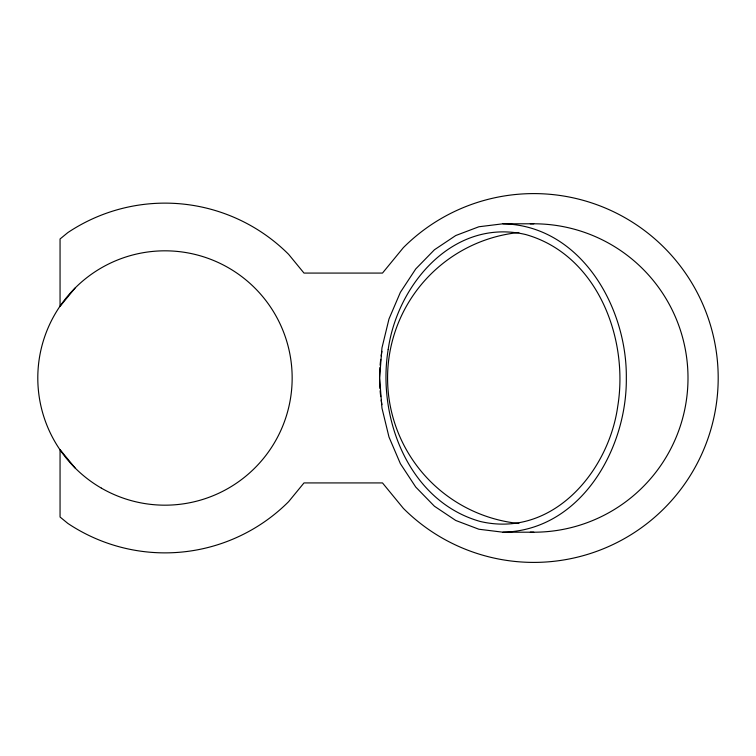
<?xml version="1.0" encoding="UTF-8"?>
<svg xmlns="http://www.w3.org/2000/svg" width="756" height="756" viewBox="0 0 756 756"><rect width="100%" height="100%" fill="white"/><g stroke="black" fill="none" stroke-linecap="round" stroke-linejoin="round"><path stroke-width="1.13" d="M75.052 288.074L60.055 306.341L60.055 238.981L67.823 232.602A174.872 174.872 0 0 1 288.631 254.347L303.997 273.077L382.489 273.077L403.392 247.609A184.407 184.407 0 0 1 664.184 247.609A184.407 184.407 0 0 1 664.184 508.391A184.407 184.407 0 0 1 403.392 508.391L382.489 482.923L303.997 482.923L288.631 501.653A174.872 174.872 0 0 1 67.823 523.398L60.055 517.019L60.055 449.659L75.052 467.926M533.793 223.795L502.948 223.795L478.888 226.762L455.745 235.532L434.416 249.782L415.724 268.966L400.378 292.326L388.981 318.985L381.96 347.921L379.588 378L381.96 408.079L388.981 437.015L400.378 463.674L415.724 487.034L434.416 506.218L455.745 520.468L478.888 529.238L502.948 532.205L533.793 532.205M502.948 532.205C580.854 530.532 627.149 448.667 626.318 378C627.149 307.333 580.854 225.468 502.948 223.795M530.315 223.833A154.205 154.205 0 0 1 687.998 378A154.205 154.205 0 0 1 530.315 532.167M381.912 404.668A154.205 154.205 0 0 1 381.175 400.066M380.712 396.598A154.205 154.205 0 0 1 380.117 390.786M379.947 388.461A154.205 154.205 0 0 1 379.947 367.539M380.117 365.214A154.205 154.205 0 0 1 380.712 359.402M381.175 355.934A154.205 154.205 0 0 1 381.912 351.332M518.881 523.492A146.258 146.258 0 0 1 518.881 232.508M388.197 349.47C376.904 417.756 408.731 501.228 480.126 521.442C551.937 538.376 608.504 472.131 617.709 406.53C629.001 338.244 597.174 254.772 525.779 234.558C453.969 217.624 397.401 283.869 388.197 349.47M101.389 488.14A127.178 127.178 0 0 0 292.156 378A127.178 127.178 0 0 0 101.389 267.86A127.178 127.178 0 0 0 101.389 488.14"/></g></svg>
